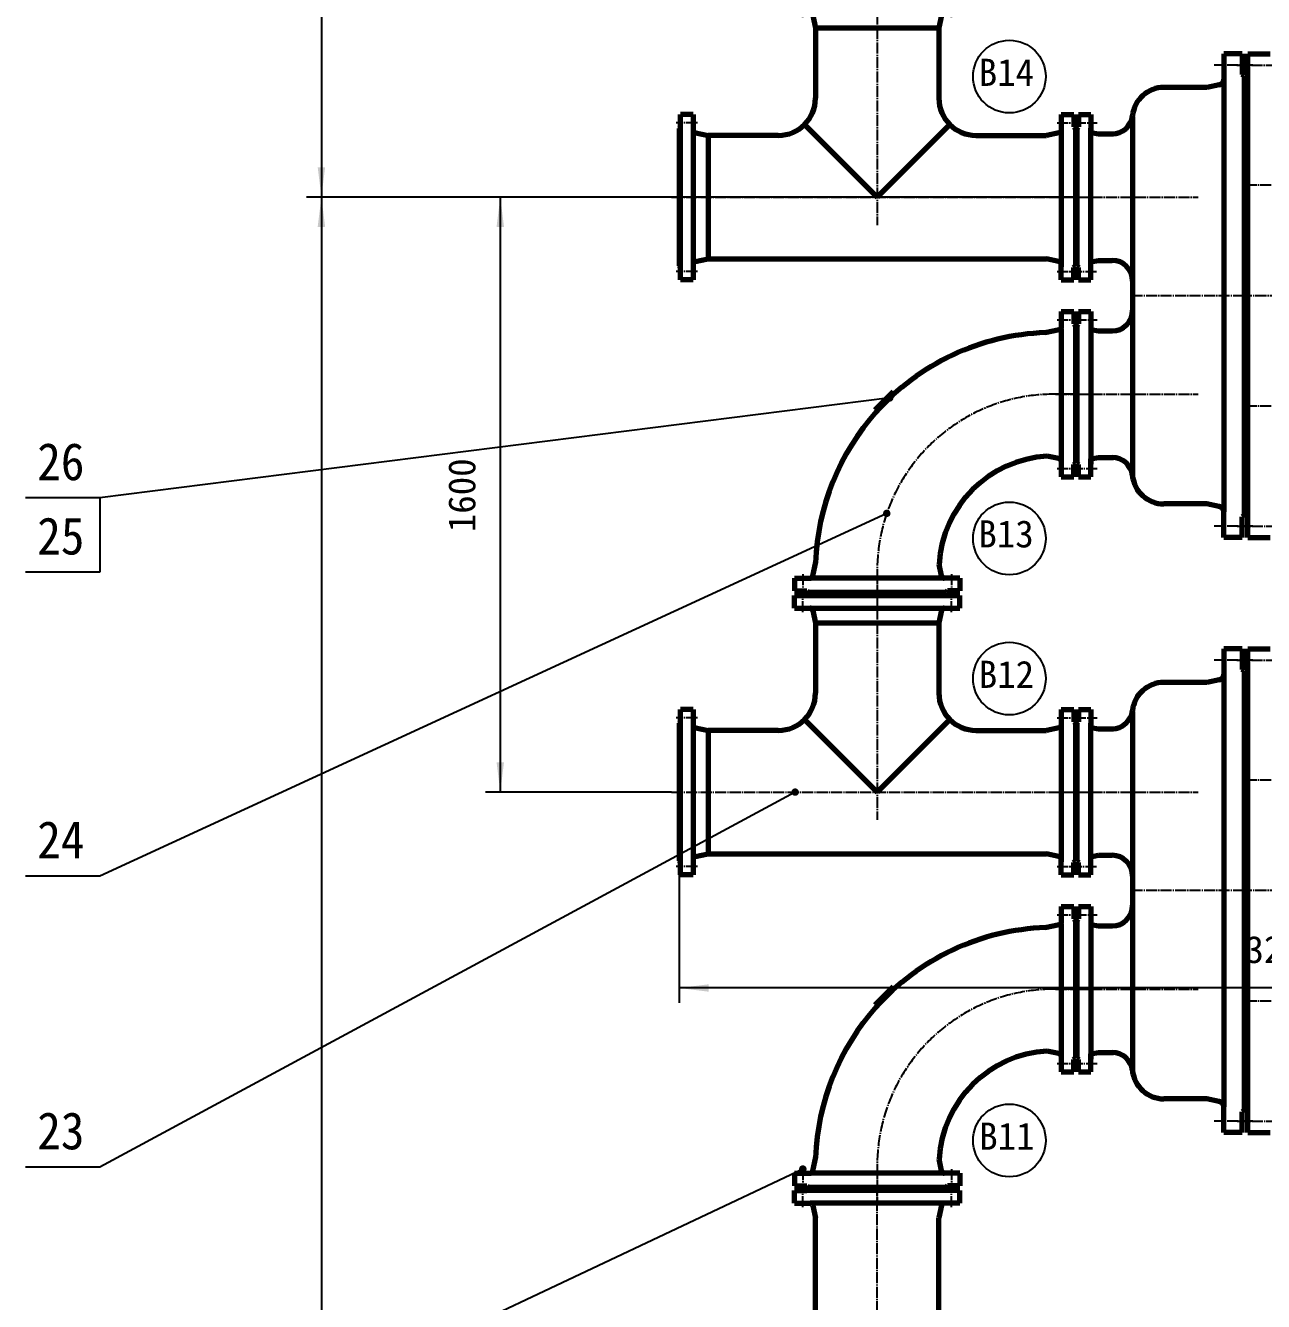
# Model space of a CAD drawing. Header units: millimetres. Extents: x -12040 to 11740, y -16820 to 16820.
# Drawn here: x -10162 to -6832, y -4592 to -1161 of the extents above; entities that cross this region are included whole.
import ezdxf

# ---------------------------------------------------------------- set-up
doc = ezdxf.new("R2010")
doc.units = ezdxf.units.MM
doc.linetypes.add('EB_DASHDOT', pattern=[39, 30, -3, 3, -3])
for name, color, linetype, lineweight in [('CAXA0', 7, 'Continuous', 70), ('CAXA1', 1, 'EB_DASHDOT', 25), ('CAXA3', 7, 'Continuous', 25), ('CAXA4', 3, 'Continuous', 25)]:
    doc.layers.add(name, color=color, linetype=linetype, lineweight=lineweight)
doc.styles.add('TextStyle0', font='SIMFANG.TTF', dxfattribs={"width": 0.931973})
doc.styles.add('UserTxtStyle1', font='SIMFANG.TTF')
doc.styles.add('UserTxtStyle2', font='SIMFANG.TTF')
doc.styles.add('标准', font='SIMFANG.TTF')
doc.dimstyles.new('标准', dxfattribs={"dimscale": 20, "dimtxt": 3.5, "dimasz": 4, "dimexe": 2, "dimexo": 0, "dimtad": 1, "dimdsep": 46, "dimtxsty": '标准', "dimcen": 0, "dimdle": 6, "dimaunit": 1, "dimazin": 2, "dimtfac": 1, "dimtdec": 3, "dimtmove": 0, "dimatfit": 3, "dimfxl": 0, "dimtolj": 1, "dimtzin": 0, "dimarcsym": 0})

# ---------------------------------------------------------------- blocks, each defined once
blk = doc.blocks.new('CAXBLOCK38', base_point=(-5155.2, -2657.6))
at = {"layer": 'CAXA0', "linetype": 'EB_DASHDOT', "lineweight": 25}
for p, q in [((-6903.8, -1267.6), (-6787.4, -1267.6)), ((-6903.8, -1267.6), (-6787.4, -1267.6)), ((-3496.2, -1590.6), (-6879.2, -1590.6)), ((-3431.2, -1887.6), (-6879.2, -1887.6)), ((-3496.2, -2184.6), (-6879.2, -2184.6)), ((-6902.6, -2507.6), (-6802.3, -2507.6))]:
    blk.add_line(p, q, dxfattribs=at)
at = {"layer": 'CAXA0'}
for p, q in [((-6874.2, -1237.6), (-6814.2, -1237.6)), ((-6874.2, -1292.6), (-6874.2, -1237.6)), ((-6874.2, -1237.6), (-6814.2, -1237.6)), ((-6874.2, -1292.6), (-6874.2, -1237.6)), ((-6879.2, -1297.6), (-6874.2, -1292.6)), ((-6879.2, -1297.6), (-6874.2, -1292.6)), ((-6879.2, -2477.6), (-6879.2, -1297.6)), ((-6879.2, -2477.6), (-6879.2, -1297.6)), ((-6874.2, -2537.6), (-6874.2, -1292.6)), ((-6879.2, -2477.6), (-6874.2, -2482.6)), ((-6874.2, -2537.6), (-6814.2, -2537.6))]:
    blk.add_line(p, q, dxfattribs=at)
blk = doc.blocks.new('CAXBLOCK132', base_point=(-5155.2, -4257.6))
at = {"layer": 'CAXA0'}
for p, q in [((-6874.2, -2837.6), (-6814.2, -2837.6)), ((-6874.2, -2892.6), (-6874.2, -2837.6)), ((-6874.2, -2837.6), (-6814.2, -2837.6)), ((-6874.2, -2892.6), (-6874.2, -2837.6)), ((-6879.2, -2897.6), (-6874.2, -2892.6)), ((-6879.2, -2897.6), (-6874.2, -2892.6)), ((-6879.2, -4077.6), (-6879.2, -2897.6)), ((-6879.2, -4077.6), (-6879.2, -2897.6)), ((-6874.2, -4137.6), (-6874.2, -2892.6)), ((-6879.2, -4077.6), (-6874.2, -4082.6)), ((-6874.2, -4137.6), (-6814.2, -4137.6))]:
    blk.add_line(p, q, dxfattribs=at)
at = {"layer": 'CAXA0', "linetype": 'EB_DASHDOT', "lineweight": 25}
for p, q in [((-6903.8, -2867.6), (-6787.4, -2867.6)), ((-6903.8, -2867.6), (-6787.4, -2867.6)), ((-3496.2, -3190.6), (-6879.2, -3190.6)), ((-3431.2, -3487.6), (-6879.2, -3487.6)), ((-3496.2, -3784.6), (-6879.2, -3784.6)), ((-6902.6, -4107.6), (-6802.3, -4107.6))]:
    blk.add_line(p, q, dxfattribs=at)
blk = doc.blocks.new('CAXBLOCK234', base_point=(-6884.2, -1297.6))
at = {"layer": 'CAXA0', "linetype": 'EB_DASHDOT', "lineweight": 25}
for p, q in [((-6861.1, -1267.6), (-6964.9, -1267.6)), ((-7339.6, -1422.6), (-7279.6, -1422.6)), ((-7334.2, -1622.6), (-7007.5, -1622.6)), ((-7350.3, -1822.6), (-7279.6, -1822.6)), ((-7337.8, -1952.6), (-7279.6, -1952.6)), ((-7334.2, -2152.6), (-7007.5, -2152.6)), ((-7348.5, -2352.6), (-7279.6, -2352.6)), ((-6861.1, -2507.6), (-6964.9, -2507.6))]:
    blk.add_line(p, q, dxfattribs=at)
at = {"layer": 'CAXA0'}
for p, q in [((-6889.2, -1237.6), (-6939.2, -1237.6)), ((-6939.2, -1237.6), (-6939.2, -2468.9)), ((-6889.2, -1237.6), (-6889.2, -1292.6)), ((-6884.2, -1297.6), (-6889.2, -1292.6)), ((-6884.2, -1297.6), (-6884.2, -2477.6)), ((-6984.2, -1327.6), (-7100, -1327.6)), ((-6951.3, -1321), (-6984.2, -1327.6)), ((-7184.2, -1405.9), (-7184.2, -2379.6)), ((-6984.2, -2447.6), (-7100, -2447.6)), ((-6951.3, -2454.2), (-6984.2, -2447.6)), ((-6939.2, -2537.6), (-6939.2, -2468.9)), ((-6884.2, -2477.6), (-6889.2, -2482.6)), ((-6889.2, -2537.6), (-6889.2, -2482.6)), ((-6889.2, -2537.6), (-6939.2, -2537.6))]:
    blk.add_line(p, q, dxfattribs=at)
at = {"layer": 'CAXA0', "linetype": 'Continuous', "lineweight": 70}
for p, q in [((-7330.2, -1400.1), (-7296.2, -1400.1)), ((-7330.2, -1400.1), (-7330.2, -1433.6)), ((-7296.2, -1400.1), (-7296.2, -1448.6)), ((-7334.2, -1437.6), (-7330.2, -1433.6)), ((-7334.2, -1437.6), (-7334.2, -1807.6)), ((-7296.2, -1845.1), (-7296.2, -1437)), ((-7296.2, -1448.6), (-7276.2, -1452.6)), ((-7276.2, -1452.6), (-7239.2, -1452.6)), ((-7276.2, -1452.6), (-7235.9, -1452.6)), ((-7334.2, -1807.6), (-7330.2, -1811.6)), ((-7330.2, -1845.1), (-7330.2, -1811.6)), ((-7296.2, -1796.6), (-7276.2, -1792.6)), ((-7276.2, -1792.6), (-7239.2, -1792.6)), ((-7330.2, -1845.1), (-7296.2, -1845.1)), ((-7330.2, -1930.1), (-7296.2, -1930.1)), ((-7330.2, -1930.1), (-7330.2, -1963.6)), ((-7296.2, -1930.1), (-7296.2, -2341.1)), ((-7334.2, -1967.6), (-7330.2, -1963.6)), ((-7334.2, -1967.6), (-7334.2, -2337.6)), ((-7296.2, -1978.6), (-7276.2, -1982.6)), ((-7276.2, -1982.6), (-7239.2, -1982.6)), ((-7296.2, -2326.6), (-7276.2, -2322.6)), ((-7296.2, -2375.1), (-7296.2, -2326.6)), ((-7276.2, -2322.6), (-7235.9, -2322.6)), ((-7334.2, -2337.6), (-7330.2, -2341.6)), ((-7330.2, -2375.1), (-7330.2, -2341.6)), ((-7330.2, -2375.1), (-7296.2, -2375.1))]:
    blk.add_line(p, q, dxfattribs=at)
for centre, radius, start, end in [((-7100, -1412.6), 85, 90, 173.8494), ((-7239.2, -1397.6), 55, 270, 353.8494), ((-7239.2, -1847.6), 55, 0, 90), ((-7239.2, -1927.6), 55, 270, 360), ((-7239.2, -2377.6), 55, 6.1506, 90), ((-7100, -2362.6), 85, 186.1506, 270)]:
    blk.add_arc(centre, radius, start, end, dxfattribs=at)
at = {"layer": 'CAXA0'}
for centre, start, end in [((-6954.2, -1306.3), 281.3099, 0), ((-6954.2, -2468.9), 0, 78.6901)]:
    blk.add_arc(centre, 15, start, end, dxfattribs=at)
at = {"layer": 'CAXA1', "linetype": 'EB_DASHDOT', "lineweight": 25}
blk.add_line((-6884.2, -1887.6), (-7184.2, -1887.6), dxfattribs=at)
blk = doc.blocks.new('CAXBLOCK235', base_point=(-6884.2, -2897.6))
at = {"layer": 'CAXA0'}
for p, q in [((-6889.2, -2837.6), (-6939.2, -2837.6)), ((-6939.2, -2837.6), (-6939.2, -4068.9)), ((-6889.2, -2837.6), (-6889.2, -2892.6)), ((-6884.2, -2897.6), (-6889.2, -2892.6)), ((-6884.2, -2897.6), (-6884.2, -4077.6)), ((-6984.2, -2927.6), (-7100, -2927.6)), ((-6951.3, -2921), (-6984.2, -2927.6)), ((-7184.2, -3005.9), (-7184.2, -3979.6)), ((-6984.2, -4047.6), (-7100, -4047.6)), ((-6951.3, -4054.2), (-6984.2, -4047.6)), ((-6939.2, -4137.6), (-6939.2, -4068.9)), ((-6884.2, -4077.6), (-6889.2, -4082.6)), ((-6889.2, -4137.6), (-6889.2, -4082.6)), ((-6889.2, -4137.6), (-6939.2, -4137.6))]:
    blk.add_line(p, q, dxfattribs=at)
at = {"layer": 'CAXA0', "linetype": 'EB_DASHDOT', "lineweight": 25}
for p, q in [((-6861.1, -2867.6), (-6964.9, -2867.6)), ((-7339.6, -3022.6), (-7279.6, -3022.6)), ((-7334.2, -3222.6), (-7007.5, -3222.6)), ((-7350.3, -3422.6), (-7279.6, -3422.6)), ((-7337.8, -3552.6), (-7279.6, -3552.6)), ((-7334.2, -3752.6), (-7007.5, -3752.6)), ((-7348.5, -3952.6), (-7279.6, -3952.6)), ((-6861.1, -4107.6), (-6964.9, -4107.6))]:
    blk.add_line(p, q, dxfattribs=at)
at = {"layer": 'CAXA0', "linetype": 'Continuous', "lineweight": 70}
for p, q in [((-7330.2, -3000.1), (-7296.2, -3000.1)), ((-7330.2, -3000.1), (-7330.2, -3033.6)), ((-7296.2, -3000.1), (-7296.2, -3048.6)), ((-7334.2, -3037.6), (-7330.2, -3033.6)), ((-7334.2, -3037.6), (-7334.2, -3407.6)), ((-7296.2, -3445.1), (-7296.2, -3037)), ((-7296.2, -3048.6), (-7276.2, -3052.6)), ((-7276.2, -3052.6), (-7239.2, -3052.6)), ((-7276.2, -3052.6), (-7235.9, -3052.6)), ((-7296.2, -3396.6), (-7276.2, -3392.6)), ((-7276.2, -3392.6), (-7239.2, -3392.6)), ((-7334.2, -3407.6), (-7330.2, -3411.6)), ((-7330.2, -3445.1), (-7330.2, -3411.6)), ((-7330.2, -3445.1), (-7296.2, -3445.1)), ((-7330.2, -3530.1), (-7296.2, -3530.1)), ((-7330.2, -3530.1), (-7330.2, -3563.6)), ((-7296.2, -3530.1), (-7296.2, -3941.1)), ((-7334.2, -3567.6), (-7330.2, -3563.6)), ((-7334.2, -3567.6), (-7334.2, -3937.6)), ((-7296.2, -3578.6), (-7276.2, -3582.6)), ((-7276.2, -3582.6), (-7239.2, -3582.6)), ((-7334.2, -3937.6), (-7330.2, -3941.6)), ((-7330.2, -3975.1), (-7330.2, -3941.6)), ((-7296.2, -3926.6), (-7276.2, -3922.6)), ((-7296.2, -3975.1), (-7296.2, -3926.6)), ((-7276.2, -3922.6), (-7235.9, -3922.6)), ((-7330.2, -3975.1), (-7296.2, -3975.1))]:
    blk.add_line(p, q, dxfattribs=at)
at = {"layer": 'CAXA0'}
for centre, start, end in [((-6954.2, -2906.3), 281.3099, 0), ((-6954.2, -4068.9), 0, 78.6901)]:
    blk.add_arc(centre, 15, start, end, dxfattribs=at)
at = {"layer": 'CAXA0', "linetype": 'Continuous', "lineweight": 70}
for centre, radius, start, end in [((-7100, -3012.6), 85, 90, 173.8494), ((-7239.2, -2997.6), 55, 270, 353.8494), ((-7239.2, -3447.6), 55, 0, 90), ((-7239.2, -3527.6), 55, 270, 360), ((-7239.2, -3977.6), 55, 6.1506, 90), ((-7100, -3962.6), 85, 186.1506, 270)]:
    blk.add_arc(centre, radius, start, end, dxfattribs=at)
at = {"layer": 'CAXA1', "linetype": 'EB_DASHDOT', "lineweight": 25}
blk.add_line((-6884.2, -3487.6), (-7184.2, -3487.6), dxfattribs=at)
blk = doc.blocks.new('CAXBLOCK241', base_point=(-7338.2, -1622.6))
at = {"layer": 'CAXA0'}
for p, q in [((-8093.7, -1127.6), (-8093.7, -1093.6)), ((-8093.7, -1093.6), (-7648.7, -1093.6)), ((-8060.2, -1093.6), (-8056.2, -1089.6)), ((-7686.2, -1089.6), (-8056.2, -1089.6)), ((-7682.2, -1093.6), (-7686.2, -1089.6)), ((-7648.7, -1127.6), (-7648.7, -1093.6)), ((-8093.7, -1127.6), (-7648.7, -1127.6)), ((-8043.9, -1134.1), (-8037.2, -1167.6)), ((-7698.5, -1134.1), (-7705.2, -1167.6)), ((-8037.2, -1167.6), (-7705.2, -1167.6)), ((-8037.2, -1167.6), (-8037.2, -1356.6)), ((-7705.2, -1167.6), (-7705.2, -1356.6)), ((-8366.2, -1400.1), (-8400.2, -1400.1)), ((-8400.2, -1845.1), (-8400.2, -1400.1)), ((-8366.2, -1400.1), (-8366.2, -1845.1)), ((-7376.2, -1400.1), (-7342.2, -1400.1)), ((-7376.2, -1400.1), (-7376.2, -1809.7)), ((-7342.2, -1400.1), (-7342.2, -1433.6)), ((-8400.2, -1433.6), (-8404.2, -1437.6)), ((-8404.2, -1437.6), (-8404.2, -1807.6)), ((-7342.2, -1433.6), (-7338.2, -1437.6)), ((-7338.2, -1437.6), (-7338.2, -1807.6)), ((-8359.8, -1449.9), (-8326.2, -1456.6)), ((-8326.2, -1456.6), (-8326.2, -1788.6)), ((-7382.4, -1449.9), (-7416.2, -1456.6)), ((-8400.2, -1811.6), (-8404.2, -1807.6)), ((-8359.9, -1795.4), (-8326.2, -1788.6)), ((-7382.5, -1795.4), (-7416.2, -1788.6)), ((-7376.2, -1845.1), (-7376.2, -1802.6)), ((-7342.2, -1811.6), (-7338.2, -1807.6)), ((-7342.2, -1845.1), (-7342.2, -1811.6)), ((-8366.2, -1845.1), (-8400.2, -1845.1)), ((-7376.2, -1845.1), (-7342.2, -1845.1))]:
    blk.add_line(p, q, dxfattribs=at)
for centre, radius, start, end in [((-8051.8, -1135.6), 8, 11.3099, 90), ((-7690.7, -1135.6), 8, 90, 168.6901), ((-8137.2, -1356.6), 100, 270, 360), ((-7605.2, -1356.6), 100, 180, 270), ((-8358.2, -1442.1), 8, 180, 258.6901), ((-7384.2, -1442.1), 8, 281.3099, 360), ((-8358.2, -1803.2), 8, 101.3099, 180), ((-7384.2, -1803.2), 8, 0, 78.6901)]:
    blk.add_arc(centre, radius, start, end, dxfattribs=at)
at = {"layer": 'CAXA1'}
for p, q in [((-8071.2, -1138.9), (-8071.2, -1082.4)), ((-7871.2, -1089.6), (-7871.2, -1697.6)), ((-7671.2, -1138.9), (-7671.2, -1082.4)), ((-8354.9, -1422.6), (-8411.5, -1422.6)), ((-7387.5, -1422.6), (-7330.9, -1422.6)), ((-8424.1, -1622.6), (-7338.2, -1622.6)), ((-8354.9, -1822.6), (-8411.5, -1822.6)), ((-7387.5, -1822.6), (-7330.9, -1822.6))]:
    blk.add_line(p, q, dxfattribs=at)
at = {"layer": 'CAXA1', "color": 7, "linetype": 'Continuous', "lineweight": 70}
for p in [(-8066.5, -1427.3), (-7675.9, -1427.3)]:
    blk.add_line(p, (-7871.2, -1622.6), dxfattribs=at)
at = {"layer": 'CAXA3', "linetype": 'Continuous', "lineweight": 70}
for p, q in [((-8137.2, -1456.6), (-8326.2, -1456.6)), ((-7605.2, -1456.6), (-7416.2, -1456.6)), ((-8326.2, -1788.6), (-7416.2, -1788.6))]:
    blk.add_line(p, q, dxfattribs=at)
at = {"layer": 'CAXA3', "linetype": 'Continuous', "lineweight": 25}
for p, q in [((-7376.2, -1448.6), (-7382.4, -1449.9)), ((-7376.2, -1444.1), (-7376.2, -1448.6)), ((-7376.4, -1796.6), (-7382.5, -1795.4)), ((-7376.2, -1796.6), (-7382.4, -1795.4)), ((-7376.2, -1802.6), (-7376.2, -1796.6)), ((-7376.2, -1801.1), (-7376.2, -1796.6))]:
    blk.add_line(p, q, dxfattribs=at)
blk = doc.blocks.new('CAXBLOCK242', base_point=(-7338.2, -3222.6))
at = {"layer": 'CAXA0'}
for p, q in [((-8093.7, -2727.6), (-8093.7, -2693.6)), ((-8093.7, -2693.6), (-7648.7, -2693.6)), ((-8060.2, -2693.6), (-8056.2, -2689.6)), ((-7686.2, -2689.6), (-8056.2, -2689.6)), ((-7682.2, -2693.6), (-7686.2, -2689.6)), ((-7648.7, -2727.6), (-7648.7, -2693.6)), ((-8093.7, -2727.6), (-7648.7, -2727.6)), ((-8043.9, -2734.1), (-8037.2, -2767.6)), ((-7698.5, -2734.1), (-7705.2, -2767.6)), ((-8037.2, -2767.6), (-7705.2, -2767.6)), ((-8037.2, -2767.6), (-8037.2, -2956.6)), ((-7705.2, -2767.6), (-7705.2, -2956.6)), ((-8366.2, -3000.1), (-8400.2, -3000.1)), ((-8400.2, -3445.1), (-8400.2, -3000.1)), ((-8366.2, -3000.1), (-8366.2, -3445.1)), ((-7376.2, -3000.1), (-7342.2, -3000.1)), ((-7376.2, -3000.1), (-7376.2, -3409.7)), ((-7342.2, -3000.1), (-7342.2, -3033.6)), ((-8400.2, -3033.6), (-8404.2, -3037.6)), ((-8404.2, -3037.6), (-8404.2, -3407.6)), ((-8359.8, -3049.9), (-8326.2, -3056.6)), ((-7382.4, -3049.9), (-7416.2, -3056.6)), ((-7342.2, -3033.6), (-7338.2, -3037.6)), ((-7338.2, -3037.6), (-7338.2, -3407.6)), ((-8326.2, -3056.6), (-8326.2, -3388.6)), ((-8359.9, -3395.4), (-8326.2, -3388.6)), ((-7382.5, -3395.4), (-7416.2, -3388.6)), ((-8400.2, -3411.6), (-8404.2, -3407.6)), ((-7376.2, -3445.1), (-7376.2, -3402.6)), ((-7342.2, -3411.6), (-7338.2, -3407.6)), ((-7342.2, -3445.1), (-7342.2, -3411.6)), ((-8366.2, -3445.1), (-8400.2, -3445.1)), ((-7376.2, -3445.1), (-7342.2, -3445.1))]:
    blk.add_line(p, q, dxfattribs=at)
for centre, radius, start, end in [((-8051.8, -2735.6), 8, 11.3099, 90), ((-7690.7, -2735.6), 8, 90, 168.6901), ((-8137.2, -2956.6), 100, 270, 360), ((-7605.2, -2956.6), 100, 180, 270), ((-8358.2, -3042.1), 8, 180, 258.6901), ((-7384.2, -3042.1), 8, 281.3099, 360), ((-8358.2, -3403.2), 8, 101.3099, 180), ((-7384.2, -3403.2), 8, 0, 78.6901)]:
    blk.add_arc(centre, radius, start, end, dxfattribs=at)
at = {"layer": 'CAXA1'}
for p, q in [((-8071.2, -2738.9), (-8071.2, -2682.4)), ((-7871.2, -2689.6), (-7871.2, -3297.6)), ((-7671.2, -2738.9), (-7671.2, -2682.4)), ((-8354.9, -3022.6), (-8411.5, -3022.6)), ((-7387.5, -3022.6), (-7330.9, -3022.6)), ((-8424.1, -3222.6), (-7338.2, -3222.6)), ((-8354.9, -3422.6), (-8411.5, -3422.6)), ((-7387.5, -3422.6), (-7330.9, -3422.6))]:
    blk.add_line(p, q, dxfattribs=at)
at = {"layer": 'CAXA1', "color": 7, "linetype": 'Continuous', "lineweight": 70}
for p in [(-8066.5, -3027.3), (-7675.9, -3027.3)]:
    blk.add_line(p, (-7871.2, -3222.6), dxfattribs=at)
at = {"layer": 'CAXA3', "linetype": 'Continuous', "lineweight": 25}
for p, q in [((-7376.2, -3048.6), (-7382.4, -3049.9)), ((-7376.2, -3044.1), (-7376.2, -3048.6)), ((-7376.4, -3396.6), (-7382.5, -3395.4)), ((-7376.2, -3396.6), (-7382.4, -3395.4)), ((-7376.2, -3402.6), (-7376.2, -3396.6)), ((-7376.2, -3401.1), (-7376.2, -3396.6))]:
    blk.add_line(p, q, dxfattribs=at)
at = {"layer": 'CAXA3', "linetype": 'Continuous', "lineweight": 70}
for p, q in [((-8137.2, -3056.6), (-8326.2, -3056.6)), ((-7605.2, -3056.6), (-7416.2, -3056.6)), ((-8326.2, -3388.6), (-7416.2, -3388.6))]:
    blk.add_line(p, q, dxfattribs=at)
blk = doc.blocks.new('CAXBLOCK243', base_point=(-7338.2, -2152.6))
at = {"layer": 'CAXA0'}
for p, q in [((-7376.2, -1930.1), (-7342.2, -1930.1)), ((-7376.2, -1930.1), (-7376.2, -1974)), ((-7342.2, -1930.1), (-7342.2, -1963.6)), ((-7381.4, -1979.7), (-7420.1, -1987.4)), ((-7376.2, -1976.3), (-7376.2, -2375.1)), ((-7342.2, -1963.6), (-7338.2, -1967.6)), ((-7338.2, -1967.6), (-7338.2, -2337.6)), ((-7382.7, -2325.3), (-7413.7, -2319.1)), ((-7342.2, -2341.6), (-7338.2, -2337.6)), ((-7342.2, -2375.1), (-7342.2, -2341.6)), ((-7376.2, -2375.1), (-7342.2, -2375.1)), ((-8043.9, -2641.2), (-8036.4, -2603.7)), ((-7698.5, -2641.2), (-7704.7, -2610.1)), ((-8093.7, -2647.6), (-8093.7, -2681.6)), ((-8093.7, -2647.6), (-8051.8, -2647.6)), ((-7648.7, -2647.6), (-8051.8, -2647.6)), ((-7648.7, -2647.6), (-7648.7, -2681.6)), ((-8093.7, -2681.6), (-8060.2, -2681.6)), ((-8060.2, -2681.6), (-8056.2, -2685.6)), ((-7686.2, -2685.6), (-8056.2, -2685.6)), ((-7682.2, -2681.6), (-7686.2, -2685.6)), ((-7648.7, -2681.6), (-7682.2, -2681.6))]:
    blk.add_line(p, q, dxfattribs=at)
for centre, start, end in [((-7384.2, -1972.1), 281.3099, 360), ((-7384.2, -2333.2), 0, 78.6901), ((-8051.8, -2639.6), 270, 348.6901), ((-7690.7, -2639.6), 191.3099, 270)]:
    blk.add_arc(centre, 8, start, end, dxfattribs=at)
at = {"layer": 'CAXA1'}
for p, q in [((-7387.5, -1952.6), (-7330.9, -1952.6)), ((-7391.2, -2152.6), (-7299.2, -2152.6)), ((-7391.2, -2152.6), (-7299.2, -2152.6)), ((-7387.5, -2352.6), (-7330.9, -2352.6)), ((-8071.2, -2636.3), (-8071.2, -2692.9)), ((-7871.2, -2632.6), (-7871.2, -2721.4)), ((-7671.2, -2636.3), (-7671.2, -2692.9))]:
    blk.add_line(p, q, dxfattribs=at)
at = {"layer": 'CAXA1', "linetype": 'EB_DASHDOT', "lineweight": 25}
blk.add_line((-7855.1, -2168.7), (-7846.7, -2177.2), dxfattribs=at)
at = {"layer": 'CAXA3', "linetype": 'Continuous', "lineweight": 25}
for p, q in [((-7376.2, -1978.6), (-7381.4, -1979.7)), ((-7376.2, -1974), (-7376.2, -1978.6)), ((-7376.2, -2326.6), (-7381.4, -2325.6)), ((-7376.2, -2331.3), (-7376.2, -2326.6))]:
    blk.add_line(p, q, dxfattribs=at)
at = {"layer": 'CAXA3', "linetype": 'Continuous', "lineweight": 70}
for p, q in [((-7828.3, -2146.1), (-7877.8, -2195.6)), ((-7828.3, -2146.1), (-7824.1, -2150.3)), ((-7877.8, -2195.6), (-7873.5, -2199.8))]:
    blk.add_line(p, q, dxfattribs=at)
at = {"layer": 'CAXA3', "linetype": 'EB_DASHDOT', "lineweight": 25}
for p, q in [((-7338.2, -2152.6), (-7396.2, -2152.6)), ((-7871.2, -2627.6), (-7871.2, -2685.6))]:
    blk.add_line(p, q, dxfattribs=at)
at = {"layer": 'CAXA3', "linetype": 'Continuous', "lineweight": 70}
for radius, start, end in [(641, 91.9548, 138.4163), (641, 138.13, 178.0452), (309, 93.2496, 176.7504)]:
    blk.add_arc((-7396.2, -2627.6), radius, start, end, dxfattribs=at)
at = {"layer": 'CAXA3', "linetype": 'EB_DASHDOT', "lineweight": 25}
blk.add_arc((-7396.2, -2627.6), 475, 90, 180, dxfattribs=at)
blk = doc.blocks.new('CAXBLOCK244', base_point=(-7338.2, -3752.6))
at = {"layer": 'CAXA0'}
for p, q in [((-7376.2, -3530.1), (-7342.2, -3530.1)), ((-7376.2, -3530.1), (-7376.2, -3574)), ((-7342.2, -3530.1), (-7342.2, -3563.6)), ((-7342.2, -3563.6), (-7338.2, -3567.6)), ((-7338.2, -3567.6), (-7338.2, -3937.6)), ((-7381.4, -3579.7), (-7420.1, -3587.4)), ((-7376.2, -3576.3), (-7376.2, -3975.1)), ((-7382.7, -3925.3), (-7413.7, -3919.1)), ((-7342.2, -3941.6), (-7338.2, -3937.6)), ((-7342.2, -3975.1), (-7342.2, -3941.6)), ((-7376.2, -3975.1), (-7342.2, -3975.1)), ((-8043.9, -4241.2), (-8036.4, -4203.7)), ((-7698.5, -4241.2), (-7704.7, -4210.1)), ((-8093.7, -4247.6), (-8093.7, -4281.6)), ((-8093.7, -4247.6), (-8051.8, -4247.6)), ((-7648.7, -4247.6), (-8051.8, -4247.6)), ((-7648.7, -4247.6), (-7648.7, -4281.6)), ((-8093.7, -4281.6), (-8060.2, -4281.6)), ((-8060.2, -4281.6), (-8056.2, -4285.6)), ((-7686.2, -4285.6), (-8056.2, -4285.6)), ((-7682.2, -4281.6), (-7686.2, -4285.6)), ((-7648.7, -4281.6), (-7682.2, -4281.6))]:
    blk.add_line(p, q, dxfattribs=at)
for centre, start, end in [((-7384.2, -3572.1), 281.3099, 360), ((-7384.2, -3933.2), 0, 78.6901), ((-8051.8, -4239.6), 270, 348.6901), ((-7690.7, -4239.6), 191.3099, 270)]:
    blk.add_arc(centre, 8, start, end, dxfattribs=at)
at = {"layer": 'CAXA1'}
for p, q in [((-7387.5, -3552.6), (-7330.9, -3552.6)), ((-7391.2, -3752.6), (-7299.2, -3752.6)), ((-7391.2, -3752.6), (-7299.2, -3752.6)), ((-7387.5, -3952.6), (-7330.9, -3952.6)), ((-8071.2, -4236.3), (-8071.2, -4292.9)), ((-7871.2, -4232.6), (-7871.2, -4321.4)), ((-7671.2, -4236.3), (-7671.2, -4292.9))]:
    blk.add_line(p, q, dxfattribs=at)
at = {"layer": 'CAXA1', "linetype": 'EB_DASHDOT', "lineweight": 25}
blk.add_line((-7855.1, -3768.7), (-7846.7, -3777.2), dxfattribs=at)
at = {"layer": 'CAXA3', "linetype": 'Continuous', "lineweight": 25}
for p, q in [((-7376.2, -3578.6), (-7381.4, -3579.7)), ((-7376.2, -3574), (-7376.2, -3578.6)), ((-7376.2, -3926.6), (-7381.4, -3925.6)), ((-7376.2, -3931.3), (-7376.2, -3926.6))]:
    blk.add_line(p, q, dxfattribs=at)
at = {"layer": 'CAXA3', "linetype": 'Continuous', "lineweight": 70}
for p, q in [((-7828.3, -3746.1), (-7877.8, -3795.6)), ((-7828.3, -3746.1), (-7824.1, -3750.3)), ((-7877.8, -3795.6), (-7873.5, -3799.8))]:
    blk.add_line(p, q, dxfattribs=at)
at = {"layer": 'CAXA3', "linetype": 'EB_DASHDOT', "lineweight": 25}
for p, q in [((-7338.2, -3752.6), (-7396.2, -3752.6)), ((-7871.2, -4227.6), (-7871.2, -4285.6))]:
    blk.add_line(p, q, dxfattribs=at)
at = {"layer": 'CAXA3', "linetype": 'Continuous', "lineweight": 70}
for radius, start, end in [(641, 91.9548, 138.4163), (641, 138.13, 178.0452), (309, 93.2496, 176.7504)]:
    blk.add_arc((-7396.2, -4227.6), radius, start, end, dxfattribs=at)
at = {"layer": 'CAXA3', "linetype": 'EB_DASHDOT', "lineweight": 25}
blk.add_arc((-7396.2, -4227.6), 475, 90, 180, dxfattribs=at)
blk = doc.blocks.new('CAXBLOCK254', base_point=(-7871.2, -4289.6))
at = {"layer": 'CAXA0'}
for p, q in [((-8093.7, -4327.6), (-8093.7, -4293.6)), ((-8093.7, -4293.6), (-8060.2, -4293.6)), ((-7648.7, -4293.6), (-8063.2, -4293.6)), ((-8060.2, -4293.6), (-8056.2, -4289.6)), ((-8056.2, -4289.6), (-7686.2, -4289.6)), ((-7682.2, -4293.6), (-7686.2, -4289.6)), ((-7648.7, -4327.6), (-7648.7, -4293.6)), ((-8093.7, -4327.6), (-8051.8, -4327.6)), ((-7648.7, -4327.6), (-8051.8, -4327.6)), ((-8043.9, -4334.1), (-8037.2, -4367.6)), ((-7698.5, -4333.9), (-7705.2, -4367.6)), ((-8043.9, -5001.2), (-8037.2, -4967.6)), ((-7698.5, -5001.4), (-7705.2, -4967.6)), ((-8093.7, -5007.6), (-8093.7, -5041.6)), ((-8093.7, -5007.6), (-8051.8, -5007.6)), ((-7648.7, -5007.6), (-8058.8, -5007.6)), ((-7648.7, -5007.6), (-7648.7, -5041.6)), ((-8093.7, -5041.6), (-8060.2, -5041.6)), ((-8060.2, -5041.6), (-8056.2, -5045.6)), ((-8060.2, -5041.6), (-7650.4, -5041.6)), ((-7682.2, -5041.6), (-7686.2, -5045.6)), ((-8056.2, -5045.6), (-7686.2, -5045.6))]:
    blk.add_line(p, q, dxfattribs=at)
for centre, start, end in [((-8051.8, -4335.6), 11.3099, 90), ((-7690.7, -4335.6), 90, 168.6901), ((-8051.8, -4999.6), 270, 348.6901), ((-7690.7, -4999.6), 191.3099, 270)]:
    blk.add_arc(centre, 8, start, end, dxfattribs=at)
at = {"layer": 'CAXA1'}
for p, q in [((-8071.2, -4338.9), (-8071.2, -4282.4)), ((-7671.2, -4338.9), (-7671.2, -4282.4)), ((-7871.2, -4894.6), (-7871.2, -4289.6)), ((-7871.2, -5045.6), (-7871.2, -4894.6)), ((-8071.2, -4996.3), (-8071.2, -5052.9)), ((-7671.2, -4996.3), (-7671.2, -5044.9))]:
    blk.add_line(p, q, dxfattribs=at)
at = {"layer": 'CAXA3', "linetype": 'Continuous', "lineweight": 25}
for p, q in [((-8051.2, -4327.6), (-8045.2, -4327.6)), ((-8045.2, -4327.8), (-8044, -4333.9)), ((-7697.3, -4327.8), (-7698.5, -4333.9)), ((-7691.2, -4327.6), (-7697.2, -4327.6))]:
    blk.add_line(p, q, dxfattribs=at)
at = {"layer": 'CAXA3', "linetype": 'Continuous', "lineweight": 70}
for p, q in [((-8037.2, -4967.6), (-8037.2, -4367.6)), ((-7705.2, -4967.6), (-7705.2, -4367.6))]:
    blk.add_line(p, q, dxfattribs=at)
blk = doc.blocks.new('*CAXBLOCK271272')
at = {"layer": 'CAXA4', "linetype": 'Continuous', "lineweight": 25}
for points in [[(-9366, -22.6), (-9376, -102.6), (-9356, -102.6)], [(-9366, -1622.6), (-9376, -1542.6), (-9356, -1542.6)]]:
    blk.add_hatch(color=0, dxfattribs=at).paths.add_polyline_path(points, flags=0)
at = {"layer": 'CAXA4', "color": 0, "linetype": 'Continuous', "lineweight": 25}
for p, q in [((-7007.5, -22.6), (-9406, -22.6)), ((-9366, -22.6), (-9366, -1622.6)), ((-8424.1, -1622.6), (-9406, -1622.6))]:
    blk.add_line(p, q, dxfattribs=at)
at = {"layer": 'CAXA4', "color": 0, "linetype": 'Continuous', "lineweight": 25, "insert": (-9506, -923.7), "char_height": 72.993, "attachment_point": 1, "rotation": 90, "style": 'UserTxtStyle2'}
blk.add_mtext('\\fFangSong_GB2312|b0|i0|p34;1600', dxfattribs=at)
blk = doc.blocks.new('*CAXBLOCK272273')
at = {"layer": 'CAXA4', "linetype": 'Continuous', "lineweight": 25}
for points in [[(-9366, -1622.6), (-9376, -1702.6), (-9356, -1702.6)], [(-9366, -14137.6), (-9376, -14057.6), (-9356, -14057.6)]]:
    blk.add_hatch(color=0, dxfattribs=at).paths.add_polyline_path(points, flags=0)
at = {"layer": 'CAXA4', "color": 0, "linetype": 'Continuous', "lineweight": 25}
for p, q in [((-8424.1, -1622.6), (-9406, -1622.6)), ((-9366, -1622.6), (-9366, -14137.6)), ((-6885.2, -14137.6), (-9406, -14137.6))]:
    blk.add_line(p, q, dxfattribs=at)
at = {"layer": 'CAXA4', "color": 0, "linetype": 'Continuous', "lineweight": 25, "insert": (-9506, -8006.6), "char_height": 72.993, "attachment_point": 1, "rotation": 90, "style": 'UserTxtStyle2'}
blk.add_mtext('\\fFangSong_GB2312|b0|i0|p34;12515', dxfattribs=at)
blk = doc.blocks.new('*CAXBLOCK273274')
at = {"layer": 'CAXA4', "linetype": 'Continuous', "lineweight": 25}
for points in [[(-8884.9, -1622.6), (-8894.9, -1702.6), (-8874.9, -1702.6)], [(-8884.9, -3222.6), (-8894.9, -3142.6), (-8874.9, -3142.6)]]:
    blk.add_hatch(color=0, dxfattribs=at).paths.add_polyline_path(points, flags=0)
at = {"layer": 'CAXA4', "color": 0, "linetype": 'Continuous', "lineweight": 25}
for p, q in [((-7338.2, -1622.6), (-8924.9, -1622.6)), ((-8884.9, -1622.6), (-8884.9, -3222.6)), ((-8424.1, -3222.6), (-8924.9, -3222.6))]:
    blk.add_line(p, q, dxfattribs=at)
at = {"layer": 'CAXA4', "color": 0, "linetype": 'Continuous', "lineweight": 25, "insert": (-9024.9, -2523.7), "char_height": 72.993, "attachment_point": 1, "rotation": 90, "style": 'UserTxtStyle2'}
blk.add_mtext('\\fFangSong_GB2312|b0|i0|p34;1600', dxfattribs=at)
blk = doc.blocks.new('*CAXBLOCK280281')
at = {"layer": 'CAXA4', "linetype": 'Continuous', "lineweight": 25}
for points in [[(-8404.2, -3749.4), (-8324.2, -3739.4), (-8324.2, -3759.4)], [(-5155.2, -3749.4), (-5235.2, -3739.4), (-5235.2, -3759.4)]]:
    blk.add_hatch(color=0, dxfattribs=at).paths.add_polyline_path(points, flags=0)
at = {"layer": 'CAXA4', "color": 0, "linetype": 'Continuous', "lineweight": 25}
for p, q in [((-5155.2, -2717.6), (-5155.2, -3789.4)), ((-8404.2, -3407.6), (-8404.2, -3789.4)), ((-5155.2, -3749.4), (-8404.2, -3749.4))]:
    blk.add_line(p, q, dxfattribs=at)
at = {"layer": 'CAXA4', "color": 0, "linetype": 'Continuous', "lineweight": 25, "insert": (-6880.8, -3609.4), "char_height": 72.993, "attachment_point": 1, "style": 'UserTxtStyle2'}
blk.add_mtext('\\fFangSong_GB2312|b0|i0|p34;3249', dxfattribs=at)
blk = doc.blocks.new('CAXBLOCK398', base_point=(-10161.8, -5128.7))
at = {"layer": 'CAXA0', "linetype": 'Continuous', "lineweight": 25}
blk.add_hatch(color=0, dxfattribs=at).paths.add_polyline_path([(-8061.2, -4236.3), (-8061.3, -4234.8), (-8061.7, -4233.2), (-8062.3, -4231.8), (-8063.1, -4230.4), (-8064.1, -4229.2), (-8065.3, -4228.2), (-8066.7, -4227.4), (-8068.1, -4226.8), (-8069.7, -4226.4), (-8071.2, -4226.3), (-8072.8, -4226.4), (-8074.3, -4226.8), (-8075.8, -4227.4), (-8077.1, -4228.2), (-8078.3, -4229.2), (-8079.3, -4230.4), (-8080.1, -4231.8), (-8080.7, -4233.2), (-8081.1, -4234.8), (-8081.2, -4236.3), (-8081.1, -4237.9), (-8080.7, -4239.4), (-8080.1, -4240.9), (-8079.3, -4242.2), (-8078.3, -4243.4), (-8077.1, -4244.4), (-8075.8, -4245.2), (-8074.3, -4245.8), (-8072.8, -4246.2), (-8071.2, -4246.3), (-8069.7, -4246.2), (-8068.1, -4245.8), (-8066.7, -4245.2), (-8065.3, -4244.4), (-8064.1, -4243.4), (-8063.1, -4242.2), (-8062.3, -4240.9), (-8061.7, -4239.4), (-8061.3, -4237.9)], flags=0)
at = {"layer": 'CAXA0', "color": 0, "linetype": 'Continuous', "lineweight": 25}
for p, q in [((-8071.2, -4236.3), (-9961.8, -5128.7)), ((-9961.8, -5128.7), (-10161.8, -5128.7))]:
    blk.add_line(p, q, dxfattribs=at)
at = {"layer": 'CAXA0', "color": 0, "linetype": 'Continuous', "lineweight": 25, "insert": (-10130.3, -4980.9), "char_height": 100, "attachment_point": 1, "style": 'TextStyle0'}
blk.add_mtext('\\fFangSong_GB2312|b0|i0|p34;22', dxfattribs=at)
blk = doc.blocks.new('CAXBLOCK399', base_point=(-10161.8, -5328.7))
at = {"layer": 'CAXA0', "color": 0, "linetype": 'Continuous', "lineweight": 25}
for p, q in [((-9961.8, -5128.7), (-9961.8, -5328.7)), ((-9961.8, -5328.7), (-10161.8, -5328.7))]:
    blk.add_line(p, q, dxfattribs=at)
at = {"layer": 'CAXA0', "color": 0, "linetype": 'Continuous', "lineweight": 25, "insert": (-10130.3, -5180.9), "char_height": 100, "attachment_point": 1, "style": 'TextStyle0'}
blk.add_mtext('\\fFangSong_GB2312|b0|i0|p34;21', dxfattribs=at)
blk = doc.blocks.new('CAXBLOCK397', base_point=(-8071.2, -4236.3))
at = {"layer": 'CAXA0', "color": 0, "linetype": 'ByBlock', "lineweight": -2}
for name, p in [('CAXBLOCK398', (-10161.8, -5128.7)), ('CAXBLOCK399', (-10161.8, -5328.7))]:
    blk.add_blockref(name, p, dxfattribs=at)
blk = doc.blocks.new('CAXBLOCK401', base_point=(-10161.8, -4231))
at = {"layer": 'CAXA0', "linetype": 'Continuous', "lineweight": 25}
blk.add_hatch(color=0, dxfattribs=at).paths.add_polyline_path([(-8082.1, -3222.6), (-8082.2, -3221.1), (-8082.5, -3219.5), (-8083.1, -3218.1), (-8084, -3216.8), (-8085, -3215.6), (-8086.2, -3214.5), (-8087.5, -3213.7), (-8089, -3213.1), (-8090.5, -3212.8), (-8092.1, -3212.6), (-8093.6, -3212.8), (-8095.1, -3213.1), (-8096.6, -3213.7), (-8097.9, -3214.5), (-8099.1, -3215.6), (-8100.1, -3216.8), (-8101, -3218.1), (-8101.6, -3219.5), (-8101.9, -3221.1), (-8102.1, -3222.6), (-8101.9, -3224.2), (-8101.6, -3225.7), (-8101, -3227.2), (-8100.1, -3228.5), (-8099.1, -3229.7), (-8097.9, -3230.7), (-8096.6, -3231.5), (-8095.1, -3232.1), (-8093.6, -3232.5), (-8092.1, -3232.6), (-8090.5, -3232.5), (-8089, -3232.1), (-8087.5, -3231.5), (-8086.2, -3230.7), (-8085, -3229.7), (-8084, -3228.5), (-8083.1, -3227.2), (-8082.5, -3225.7), (-8082.2, -3224.2)], flags=0)
at = {"layer": 'CAXA0', "color": 0, "linetype": 'Continuous', "lineweight": 25}
for p, q in [((-8092.1, -3222.6), (-9961.8, -4231)), ((-9961.8, -4231), (-10161.8, -4231))]:
    blk.add_line(p, q, dxfattribs=at)
at = {"layer": 'CAXA0', "color": 0, "linetype": 'Continuous', "lineweight": 25, "insert": (-10130.3, -4083.3), "char_height": 100, "attachment_point": 1, "style": 'TextStyle0'}
blk.add_mtext('\\fFangSong_GB2312|b0|i0|p34;23', dxfattribs=at)
blk = doc.blocks.new('CAXBLOCK400', base_point=(-8092.1, -3222.6))
at = {"layer": 'CAXA0', "color": 0, "linetype": 'ByBlock', "lineweight": -2}
blk.add_blockref('CAXBLOCK401', (-10161.8, -4231), dxfattribs=at)
blk = doc.blocks.new('CAXBLOCK403', base_point=(-10161.8, -3448.4))
at = {"layer": 'CAXA0', "linetype": 'Continuous', "lineweight": 25}
blk.add_hatch(color=0, dxfattribs=at).paths.add_polyline_path([(-7835.4, -2473.1), (-7835.5, -2471.5), (-7835.9, -2470), (-7836.5, -2468.6), (-7837.3, -2467.2), (-7838.3, -2466), (-7839.5, -2465), (-7840.8, -2464.2), (-7842.3, -2463.6), (-7843.8, -2463.2), (-7845.4, -2463.1), (-7846.9, -2463.2), (-7848.5, -2463.6), (-7849.9, -2464.2), (-7851.3, -2465), (-7852.5, -2466), (-7853.5, -2467.2), (-7854.3, -2468.6), (-7854.9, -2470), (-7855.3, -2471.5), (-7855.4, -2473.1), (-7855.3, -2474.7), (-7854.9, -2476.2), (-7854.3, -2477.7), (-7853.5, -2479), (-7852.5, -2480.2), (-7851.3, -2481.2), (-7849.9, -2482), (-7848.5, -2482.6), (-7846.9, -2483), (-7845.4, -2483.1), (-7843.8, -2483), (-7842.3, -2482.6), (-7840.8, -2482), (-7839.5, -2481.2), (-7838.3, -2480.2), (-7837.3, -2479), (-7836.5, -2477.7), (-7835.9, -2476.2), (-7835.5, -2474.7)], flags=0)
at = {"layer": 'CAXA0', "color": 0, "linetype": 'Continuous', "lineweight": 25}
for p, q in [((-7845.4, -2473.1), (-9961.8, -3448.4)), ((-9961.8, -3448.4), (-10161.8, -3448.4))]:
    blk.add_line(p, q, dxfattribs=at)
at = {"layer": 'CAXA0', "color": 0, "linetype": 'Continuous', "lineweight": 25, "insert": (-10130.3, -3300.6), "char_height": 100, "attachment_point": 1, "style": 'TextStyle0'}
blk.add_mtext('\\fFangSong_GB2312|b0|i0|p34;24', dxfattribs=at)
blk = doc.blocks.new('CAXBLOCK402', base_point=(-7845.4, -2473.1))
at = {"layer": 'CAXA0', "color": 0, "linetype": 'ByBlock', "lineweight": -2}
blk.add_blockref('CAXBLOCK403', (-10161.8, -3448.4), dxfattribs=at)
blk = doc.blocks.new('CAXBLOCK405', base_point=(-10161.8, -2431.6))
at = {"layer": 'CAXA0', "linetype": 'Continuous', "lineweight": 25}
blk.add_hatch(color=0, dxfattribs=at).paths.add_polyline_path([(-7827.4, -2162.6), (-7827.5, -2161), (-7827.9, -2159.5), (-7828.5, -2158), (-7829.3, -2156.7), (-7830.3, -2155.5), (-7831.5, -2154.5), (-7832.8, -2153.7), (-7834.3, -2153.1), (-7835.8, -2152.7), (-7837.4, -2152.6), (-7838.9, -2152.7), (-7840.5, -2153.1), (-7841.9, -2153.7), (-7843.2, -2154.5), (-7844.4, -2155.5), (-7845.5, -2156.7), (-7846.3, -2158), (-7846.9, -2159.5), (-7847.2, -2161), (-7847.4, -2162.6), (-7847.2, -2164.1), (-7846.9, -2165.7), (-7846.3, -2167.1), (-7845.5, -2168.5), (-7844.4, -2169.6), (-7843.2, -2170.7), (-7841.9, -2171.5), (-7840.5, -2172.1), (-7838.9, -2172.5), (-7837.4, -2172.6), (-7835.8, -2172.5), (-7834.3, -2172.1), (-7832.8, -2171.5), (-7831.5, -2170.7), (-7830.3, -2169.6), (-7829.3, -2168.5), (-7828.5, -2167.1), (-7827.9, -2165.7), (-7827.5, -2164.1)], flags=0)
at = {"layer": 'CAXA0', "color": 0, "linetype": 'Continuous', "lineweight": 25}
for p, q in [((-7837.4, -2162.6), (-9961.8, -2431.6)), ((-9961.8, -2431.6), (-10161.8, -2431.6))]:
    blk.add_line(p, q, dxfattribs=at)
at = {"layer": 'CAXA0', "color": 0, "linetype": 'Continuous', "lineweight": 25, "insert": (-10130.3, -2283.8), "char_height": 100, "attachment_point": 1, "style": 'TextStyle0'}
blk.add_mtext('\\fFangSong_GB2312|b0|i0|p34;26', dxfattribs=at)
blk = doc.blocks.new('CAXBLOCK406', base_point=(-10161.8, -2631.6))
at = {"layer": 'CAXA0', "color": 0, "linetype": 'Continuous', "lineweight": 25}
for p, q in [((-9961.8, -2431.6), (-9961.8, -2631.6)), ((-9961.8, -2631.6), (-10161.8, -2631.6))]:
    blk.add_line(p, q, dxfattribs=at)
at = {"layer": 'CAXA0', "color": 0, "linetype": 'Continuous', "lineweight": 25, "insert": (-10130.3, -2483.8), "char_height": 100, "attachment_point": 1, "style": 'TextStyle0'}
blk.add_mtext('\\fFangSong_GB2312|b0|i0|p34;25', dxfattribs=at)
blk = doc.blocks.new('CAXBLOCK404', base_point=(-7837.4, -2162.6))
at = {"layer": 'CAXA0', "color": 0, "linetype": 'ByBlock', "lineweight": -2}
for name, p in [('CAXBLOCK405', (-10161.8, -2431.6)), ('CAXBLOCK406', (-10161.8, -2631.6))]:
    blk.add_blockref(name, p, dxfattribs=at)

msp = doc.modelspace()

# ---------------------------------------------------------------- linework, layer by layer
at = {"layer": 'CAXA3', "linetype": 'Continuous', "lineweight": 25}
for centre in [(-7515.718, -1298.525), (-7515.718, -2540.457), (-7515.718, -2917.402), (-7515.718, -4159.334)]:
    msp.add_circle(centre, 97.705, dxfattribs=at)

# ---------------------------------------------------------------- block references
at = {"layer": 'CAXA0', "linetype": 'Continuous', "lineweight": 25}
for name, p in [('CAXBLOCK241', (-7338.221, -1622.632)), ('CAXBLOCK234', (-6884.221, -1297.632)), ('CAXBLOCK243', (-7338.221, -2152.632)), ('CAXBLOCK404', (-7837.362, -2162.577)), ('CAXBLOCK402', (-7845.385, -2473.11)), ('CAXBLOCK242', (-7338.221, -3222.632)), ('CAXBLOCK235', (-6884.221, -2897.632)), ('CAXBLOCK400', (-8092.055, -3222.632)), ('CAXBLOCK244', (-7338.221, -3752.632)), ('CAXBLOCK397', (-8071.221, -4236.318))]:
    msp.add_blockref(name, p, dxfattribs=at)
at = {"layer": 'CAXA0'}
for name, p in [('CAXBLOCK38', (-5155.221, -2657.632)), ('CAXBLOCK132', (-5155.221, -4257.632)), ('CAXBLOCK254', (-7871.221, -4289.632))]:
    msp.add_blockref(name, p, dxfattribs=at)

# ---------------------------------------------------------------- texts
at = {"layer": 'CAXA4', "linetype": 'Continuous', "lineweight": 25, "char_height": 72.9927, "attachment_point": 1, "style": 'UserTxtStyle1'}
for s, insert in [('\\fFangSong_GB2312|b0|i0|p34;B14', (-7598.179, -1250.479)), ('\\fFangSong_GB2312|b0|i0|p34;B13', (-7599.155, -2491.629)), ('\\fFangSong_GB2312|b0|i0|p34;B12', (-7598.179, -2869.355)), ('\\fFangSong_GB2312|b0|i0|p34;B11', (-7596.811, -4111.287))]:
    msp.add_mtext(s, dxfattribs=dict(at, insert=insert))

# ---------------------------------------------------------------- dimensions: what is measured, and where the dimension line sits
at = {"layer": 'CAXA4', "linetype": 'Continuous', "lineweight": 25}
for base, p1, p2, text, picture, middle in [((-9365.959, -1353.828), (-7007.486, -22.632), (-8424.147, -1622.632), '\\fFangSong_GB2312;1600', '*CAXBLOCK271272', (-9455.959, -822.632)), ((-9365.959, -13943.5), (-8424.147, -1622.632), (-6885.221, -14137.632), '\\fFangSong_GB2312;12515', '*CAXBLOCK272273', (-9455.959, -7880.132)), ((-8884.923, -3085.083), (-7338.221, -1622.632), (-8424.147, -3222.632), '\\fFangSong_GB2312;1600', '*CAXBLOCK273274', (-8974.923, -2422.632))]:
    dim = msp.add_linear_dim(base=base, p1=p1, p2=p2, angle=90, text=text, dimstyle='标准', dxfattribs=at)
    dim.commit()
    dim.dimension.update_dxf_attribs({"geometry": picture, "text_midpoint": middle})
at = {"layer": 'CAXA4', "linetype": 'Continuous', "lineweight": 70}
dim = msp.add_linear_dim(base=(-7720.199, -3749.365), p1=(-5155.221, -2717.632), p2=(-8404.221, -3407.632), angle=180, text='\\fFangSong_GB2312;3249', dimstyle='标准', dxfattribs=at)
dim.commit()
dim.dimension.update_dxf_attribs({"geometry": '*CAXBLOCK280281', "text_midpoint": (-6779.721, -3659.365)})

doc.saveas('drawing.dxf')
